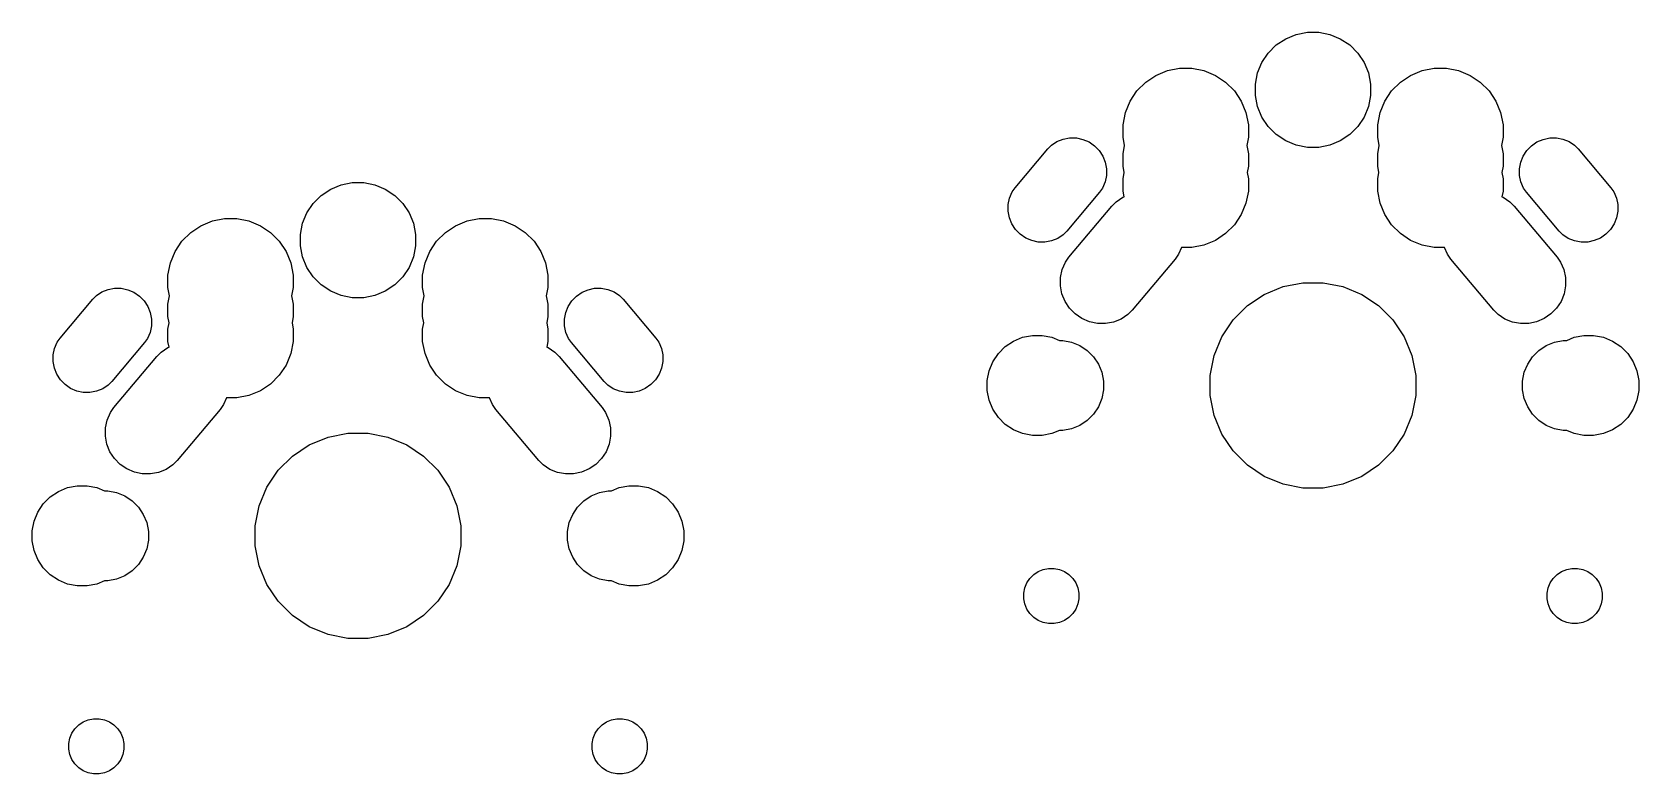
# Model space of a CAD drawing. Extents: x 38 to 192, y -155 to -33.
# Drawn here: x 79.6 to 111.65, y -70.75 to -55.95 of the extents above; entities that cross this region are included whole.
import ezdxf

# ---------------------------------------------------------------- set-up
doc = ezdxf.new("R2010")
doc.units = 0
doc.layers.add('BLACK', color=7, linetype='CONTINUOUS')

msp = doc.modelspace()

# ---------------------------------------------------------------- linework, layer by layer
at = {"layer": 'BLACK', "linetype": 'CONTINUOUS'}
for p, q in [((104.417, -56.2067), (104.605, -56.0809)), ((104.605, -56.0809), (104.815, -55.9942)), ((104.815, -55.9942), (105.037, -55.95)), ((105.037, -55.95), (105.263, -55.95)), ((105.263, -55.95), (105.485, -55.9942)), ((105.485, -55.9942), (105.695, -56.0809)), ((105.695, -56.0809), (105.883, -56.2067)), ((104.131, -56.5553), (104.257, -56.3669)), ((104.257, -56.3669), (104.417, -56.2067)), ((105.883, -56.2067), (106.043, -56.3669)), ((106.043, -56.3669), (106.169, -56.5553)), ((102.018, -56.8123), (102.245, -56.718)), ((102.245, -56.718), (102.487, -56.67)), ((102.487, -56.67), (102.733, -56.67)), ((102.733, -56.67), (102.975, -56.718)), ((102.975, -56.718), (103.202, -56.8123)), ((104.044, -56.7646), (104.131, -56.5553)), ((106.169, -56.5553), (106.256, -56.7646)), ((107.098, -56.8123), (107.325, -56.718)), ((107.325, -56.718), (107.567, -56.67)), ((107.567, -56.67), (107.813, -56.67)), ((107.813, -56.67), (108.055, -56.718)), ((108.055, -56.718), (108.282, -56.8123)), ((101.639, -57.1232), (101.813, -56.9491)), ((101.813, -56.9491), (102.018, -56.8123)), ((103.202, -56.8123), (103.407, -56.9491)), ((103.407, -56.9491), (103.581, -57.1232)), ((104, -56.9867), (104.044, -56.7646)), ((104, -57.2133), (104, -56.9867)), ((106.256, -56.7646), (106.3, -56.9867)), ((106.3, -56.9867), (106.3, -57.2133)), ((106.719, -57.1232), (106.893, -56.9491)), ((106.893, -56.9491), (107.098, -56.8123)), ((108.282, -56.8123), (108.487, -56.9491)), ((108.487, -56.9491), (108.661, -57.1232)), ((101.408, -57.5554), (101.502, -57.3279)), ((101.502, -57.3279), (101.639, -57.1232)), ((103.581, -57.1232), (103.718, -57.3279)), ((103.718, -57.3279), (103.812, -57.5554)), ((104.044, -57.4354), (104, -57.2133)), ((106.3, -57.2133), (106.256, -57.4354)), ((106.488, -57.5554), (106.582, -57.3279)), ((106.582, -57.3279), (106.719, -57.1232)), ((108.661, -57.1232), (108.798, -57.3279)), ((108.798, -57.3279), (108.892, -57.5554)), ((101.36, -57.7969), (101.408, -57.5554)), ((103.812, -57.5554), (103.86, -57.7969)), ((104.131, -57.6447), (104.044, -57.4354)), ((104.257, -57.8331), (104.131, -57.6447)), ((106.169, -57.6447), (106.043, -57.8331)), ((106.256, -57.4354), (106.169, -57.6447)), ((106.44, -57.7969), (106.488, -57.5554)), ((108.892, -57.5554), (108.94, -57.7969)), ((101.36, -58.0431), (101.36, -57.7969)), ((103.86, -57.7969), (103.86, -58.0431)), ((104.417, -57.9933), (104.257, -57.8331)), ((104.605, -58.1191), (104.417, -57.9933)), ((105.883, -57.9933), (105.695, -58.1191)), ((106.043, -57.8331), (105.883, -57.9933)), ((106.44, -58.0431), (106.44, -57.7969)), ((108.94, -57.7969), (108.94, -58.0431)), ((99.2063, -59.0554), (99.8596, -58.2768)), ((99.8596, -58.2768), (99.9308, -58.2072)), ((99.9308, -58.2072), (100.042, -58.1345)), ((100.042, -58.1345), (100.166, -58.085)), ((100.166, -58.085), (100.296, -58.0604)), ((100.296, -58.0604), (100.429, -58.0619)), ((100.429, -58.0619), (100.559, -58.0893)), ((100.559, -58.0893), (100.682, -58.1415)), ((100.682, -58.1415), (100.791, -58.2165)), ((100.791, -58.2165), (100.884, -58.3116)), ((100.884, -58.3116), (100.957, -58.4229)), ((101.393, -58.21), (101.36, -58.0431)), ((101.36, -58.3769), (101.393, -58.21)), ((103.86, -58.0431), (103.827, -58.21)), ((103.827, -58.21), (103.86, -58.3769)), ((104.815, -58.2058), (104.605, -58.1191)), ((105.037, -58.25), (104.815, -58.2058)), ((105.263, -58.25), (105.037, -58.25)), ((105.485, -58.2058), (105.263, -58.25)), ((105.695, -58.1191), (105.485, -58.2058)), ((106.473, -58.21), (106.44, -58.0431)), ((106.44, -58.3769), (106.473, -58.21)), ((108.94, -58.0431), (108.907, -58.21)), ((108.907, -58.21), (108.94, -58.3769)), ((109.343, -58.4229), (109.416, -58.3116)), ((109.416, -58.3116), (109.509, -58.2165)), ((109.509, -58.2165), (109.618, -58.1415)), ((109.618, -58.1415), (109.741, -58.0893)), ((109.741, -58.0893), (109.871, -58.0619)), ((109.871, -58.0619), (110.004, -58.0604)), ((110.004, -58.0604), (110.134, -58.085)), ((110.134, -58.085), (110.258, -58.1345)), ((110.258, -58.1345), (110.369, -58.2072)), ((110.369, -58.2072), (110.44, -58.2768)), ((110.44, -58.2768), (111.094, -59.0554)), ((100.957, -58.4229), (101.006, -58.5463)), ((101.006, -58.5463), (101.031, -58.677)), ((101.36, -58.6231), (101.36, -58.3769)), ((101.385, -58.75), (101.36, -58.6231)), ((103.86, -58.6231), (103.835, -58.75)), ((103.86, -58.3769), (103.86, -58.6231)), ((106.44, -58.6231), (106.44, -58.3769)), ((106.465, -58.75), (106.44, -58.6231)), ((108.94, -58.6231), (108.915, -58.75)), ((108.94, -58.3769), (108.94, -58.6231)), ((109.269, -58.677), (109.294, -58.5463)), ((109.294, -58.5463), (109.343, -58.4229)), ((85.7646, -58.9942), (85.9867, -58.95)), ((85.9867, -58.95), (86.2133, -58.95)), ((86.2133, -58.95), (86.4354, -58.9942)), ((101.002, -58.9401), (100.95, -59.0624)), ((101.03, -58.81), (101.002, -58.9401)), ((101.031, -58.677), (101.03, -58.81)), ((101.36, -58.8769), (101.385, -58.75)), ((101.36, -59.1231), (101.36, -58.8769)), ((103.835, -58.75), (103.86, -58.8769)), ((103.86, -58.8769), (103.86, -59.1231)), ((106.44, -58.8769), (106.465, -58.75)), ((106.44, -59.1231), (106.44, -58.8769)), ((108.915, -58.75), (108.94, -58.8769)), ((108.94, -58.8769), (108.94, -59.1231)), ((109.27, -58.81), (109.269, -58.677)), ((109.298, -58.9401), (109.27, -58.81)), ((109.35, -59.0624), (109.298, -58.9401)), ((85.2067, -59.3669), (85.3669, -59.2067)), ((85.3669, -59.2067), (85.5553, -59.0809)), ((85.5553, -59.0809), (85.7646, -58.9942)), ((86.4354, -58.9942), (86.6447, -59.0809)), ((86.6447, -59.0809), (86.8331, -59.2067)), ((86.8331, -59.2067), (86.9933, -59.3669)), ((99.0704, -59.39), (99.0978, -59.2599)), ((99.0978, -59.2599), (99.15, -59.1376)), ((99.15, -59.1376), (99.2063, -59.0554)), ((100.894, -59.1446), (100.24, -59.9232)), ((100.95, -59.0624), (100.894, -59.1446)), ((101.223, -59.3347), (101.359, -59.2459)), ((101.359, -59.2459), (101.383, -59.2364)), ((101.383, -59.2364), (101.36, -59.1231)), ((103.86, -59.1231), (103.812, -59.3646)), ((106.488, -59.3646), (106.44, -59.1231)), ((108.94, -59.1231), (108.917, -59.2364)), ((108.917, -59.2364), (108.941, -59.2459)), ((108.941, -59.2459), (109.077, -59.3347)), ((109.406, -59.1446), (109.35, -59.0624)), ((110.06, -59.9232), (109.406, -59.1446)), ((111.094, -59.0554), (111.15, -59.1376)), ((111.15, -59.1376), (111.202, -59.2599)), ((111.202, -59.2599), (111.23, -59.39)), ((84.9942, -59.7646), (85.0809, -59.5553)), ((85.0809, -59.5553), (85.2067, -59.3669)), ((86.9933, -59.3669), (87.1191, -59.5553)), ((87.1191, -59.5553), (87.2058, -59.7646)), ((99.069, -59.523), (99.0704, -59.39)), ((99.0935, -59.6537), (99.069, -59.523)), ((100.28, -60.4395), (101.136, -59.4199)), ((101.136, -59.4199), (101.223, -59.3347)), ((103.718, -59.5921), (103.581, -59.7968)), ((103.812, -59.3646), (103.718, -59.5921)), ((106.582, -59.5921), (106.488, -59.3646)), ((106.719, -59.7968), (106.582, -59.5921)), ((109.077, -59.3347), (109.164, -59.4199)), ((109.164, -59.4199), (110.02, -60.4395)), ((111.231, -59.523), (111.206, -59.6537)), ((111.23, -59.39), (111.231, -59.523)), ((82.7632, -59.9491), (82.9679, -59.8123)), ((82.9679, -59.8123), (83.1954, -59.718)), ((83.1954, -59.718), (83.4369, -59.67)), ((83.4369, -59.67), (83.6831, -59.67)), ((83.6831, -59.67), (83.9246, -59.718)), ((83.9246, -59.718), (84.1521, -59.8123)), ((84.1521, -59.8123), (84.3568, -59.9491)), ((84.95, -59.9867), (84.9942, -59.7646)), ((87.2058, -59.7646), (87.25, -59.9867)), ((87.8432, -59.9491), (88.0479, -59.8123)), ((88.0479, -59.8123), (88.2754, -59.718)), ((88.2754, -59.718), (88.5169, -59.67)), ((88.5169, -59.67), (88.7631, -59.67)), ((88.7631, -59.67), (89.0046, -59.718)), ((89.0046, -59.718), (89.2321, -59.8123)), ((89.2321, -59.8123), (89.4368, -59.9491)), ((99.143, -59.7771), (99.0935, -59.6537)), ((99.2157, -59.8884), (99.143, -59.7771)), ((99.3087, -59.9835), (99.2157, -59.8884)), ((100.24, -59.9232), (100.169, -59.9928)), ((103.581, -59.7968), (103.407, -59.9709)), ((106.893, -59.9709), (106.719, -59.7968)), ((110.131, -59.9928), (110.06, -59.9232)), ((111.084, -59.8884), (110.991, -59.9835)), ((111.157, -59.7771), (111.084, -59.8884)), ((111.206, -59.6537), (111.157, -59.7771)), ((82.4523, -60.3279), (82.5891, -60.1232)), ((82.5891, -60.1232), (82.7632, -59.9491)), ((84.3568, -59.9491), (84.5309, -60.1232)), ((84.5309, -60.1232), (84.6677, -60.3279)), ((84.95, -60.2133), (84.95, -59.9867)), ((84.9942, -60.4354), (84.95, -60.2133)), ((87.25, -60.2133), (87.2058, -60.4354)), ((87.25, -59.9867), (87.25, -60.2133)), ((87.5323, -60.3279), (87.6691, -60.1232)), ((87.6691, -60.1232), (87.8432, -59.9491)), ((89.4368, -59.9491), (89.6109, -60.1232)), ((89.6109, -60.1232), (89.7477, -60.3279)), ((99.4184, -60.0585), (99.3087, -59.9835)), ((99.5407, -60.1107), (99.4184, -60.0585)), ((99.6708, -60.1381), (99.5407, -60.1107)), ((99.8038, -60.1396), (99.6708, -60.1381)), ((99.9345, -60.115), (99.8038, -60.1396)), ((100.058, -60.0655), (99.9345, -60.115)), ((100.169, -59.9928), (100.058, -60.0655)), ((102.524, -60.25), (102.469, -60.38)), ((102.733, -60.25), (102.524, -60.25)), ((102.975, -60.202), (102.733, -60.25)), ((103.202, -60.1077), (102.975, -60.202)), ((103.407, -59.9709), (103.202, -60.1077)), ((107.098, -60.1077), (106.893, -59.9709)), ((107.325, -60.202), (107.098, -60.1077)), ((107.567, -60.25), (107.325, -60.202)), ((107.776, -60.25), (107.567, -60.25)), ((107.831, -60.38), (107.776, -60.25)), ((110.242, -60.0655), (110.131, -59.9928)), ((110.366, -60.115), (110.242, -60.0655)), ((110.496, -60.1396), (110.366, -60.115)), ((110.629, -60.1381), (110.496, -60.1396)), ((110.759, -60.1107), (110.629, -60.1381)), ((110.882, -60.0585), (110.759, -60.1107)), ((110.991, -59.9835), (110.882, -60.0585)), ((82.31, -60.7969), (82.358, -60.5554)), ((82.358, -60.5554), (82.4523, -60.3279)), ((84.6677, -60.3279), (84.762, -60.5554)), ((84.762, -60.5554), (84.81, -60.7969)), ((85.0809, -60.6447), (84.9942, -60.4354)), ((87.2058, -60.4354), (87.1191, -60.6447)), ((87.39, -60.7969), (87.438, -60.5554)), ((87.438, -60.5554), (87.5323, -60.3279)), ((89.7477, -60.3279), (89.842, -60.5554)), ((89.842, -60.5554), (89.89, -60.7969)), ((100.148, -60.6895), (100.211, -60.54)), ((100.211, -60.54), (100.28, -60.4395)), ((102.4, -60.4805), (101.544, -61.5001)), ((102.469, -60.38), (102.4, -60.4805)), ((107.9, -60.4805), (107.831, -60.38)), ((108.756, -61.5001), (107.9, -60.4805)), ((110.02, -60.4395), (110.089, -60.54)), ((110.089, -60.54), (110.152, -60.6895)), ((82.31, -61.0431), (82.31, -60.7969)), ((84.81, -60.7969), (84.81, -61.0431)), ((85.2067, -60.8331), (85.0809, -60.6447)), ((85.3669, -60.9933), (85.2067, -60.8331)), ((86.9933, -60.8331), (86.8331, -60.9933)), ((87.1191, -60.6447), (86.9933, -60.8331)), ((87.39, -61.0431), (87.39, -60.7969)), ((89.89, -60.7969), (89.89, -61.0431)), ((100.112, -61.011), (100.114, -60.8485)), ((100.114, -60.8485), (100.148, -60.6895)), ((110.152, -60.6895), (110.186, -60.8485)), ((110.186, -60.8485), (110.188, -61.011)), ((80.8096, -61.2768), (80.8808, -61.2072)), ((80.8808, -61.2072), (80.9921, -61.1345)), ((80.9921, -61.1345), (81.1155, -61.085)), ((81.1155, -61.085), (81.2462, -61.0604)), ((81.2462, -61.0604), (81.3792, -61.0619)), ((81.3792, -61.0619), (81.5093, -61.0893)), ((81.5093, -61.0893), (81.6316, -61.1415)), ((81.6316, -61.1415), (81.7413, -61.2165)), ((82.3432, -61.21), (82.31, -61.0431)), ((82.31, -61.3769), (82.3432, -61.21)), ((84.81, -61.0431), (84.7768, -61.21)), ((84.7768, -61.21), (84.81, -61.3769)), ((85.5553, -61.1191), (85.3669, -60.9933)), ((85.7646, -61.2058), (85.5553, -61.1191)), ((85.9867, -61.25), (85.7646, -61.2058)), ((86.4354, -61.2058), (86.2133, -61.25)), ((86.6447, -61.1191), (86.4354, -61.2058)), ((86.8331, -60.9933), (86.6447, -61.1191)), ((87.4232, -61.21), (87.39, -61.0431)), ((87.39, -61.3769), (87.4232, -61.21)), ((89.89, -61.0431), (89.8568, -61.21)), ((89.8568, -61.21), (89.89, -61.3769)), ((90.4587, -61.2165), (90.5684, -61.1415)), ((90.5684, -61.1415), (90.6907, -61.0893)), ((90.6907, -61.0893), (90.8208, -61.0619)), ((90.8208, -61.0619), (90.9538, -61.0604)), ((90.9538, -61.0604), (91.0845, -61.085)), ((91.0845, -61.085), (91.2079, -61.1345)), ((91.2079, -61.1345), (91.3192, -61.2072)), ((91.3192, -61.2072), (91.3904, -61.2768)), ((100.142, -61.1708), (100.112, -61.011)), ((100.203, -61.3216), (100.142, -61.1708)), ((103.843, -61.4077), (104.179, -61.1833)), ((104.179, -61.1833), (104.552, -61.0288)), ((104.552, -61.0288), (104.948, -60.95)), ((104.948, -60.95), (105.352, -60.95)), ((105.352, -60.95), (105.748, -61.0288)), ((105.748, -61.0288), (106.121, -61.1833)), ((106.121, -61.1833), (106.457, -61.4077)), ((110.158, -61.1708), (110.097, -61.3216)), ((110.188, -61.011), (110.158, -61.1708)), ((80.1563, -62.0554), (80.8096, -61.2768)), ((81.7413, -61.2165), (81.8343, -61.3116)), ((81.8343, -61.3116), (81.907, -61.4229)), ((81.907, -61.4229), (81.9565, -61.5463)), ((82.31, -61.6231), (82.31, -61.3769)), ((84.81, -61.3769), (84.81, -61.6231)), ((86.2133, -61.25), (85.9867, -61.25)), ((87.39, -61.6231), (87.39, -61.3769)), ((89.89, -61.3769), (89.89, -61.6231)), ((90.2435, -61.5463), (90.293, -61.4229)), ((90.293, -61.4229), (90.3657, -61.3116)), ((90.3657, -61.3116), (90.4587, -61.2165)), ((91.3904, -61.2768), (92.0437, -62.0554)), ((100.292, -61.4577), (100.203, -61.3216)), ((100.405, -61.5738), (100.292, -61.4577)), ((101.544, -61.5001), (101.457, -61.5853)), ((103.558, -61.6932), (103.843, -61.4077)), ((106.457, -61.4077), (106.742, -61.6932)), ((108.843, -61.5853), (108.756, -61.5001)), ((110.008, -61.4577), (109.895, -61.5738)), ((110.097, -61.3216), (110.008, -61.4577)), ((81.9796, -61.81), (81.9522, -61.9401)), ((81.9565, -61.5463), (81.981, -61.677)), ((81.981, -61.677), (81.9796, -61.81)), ((82.3352, -61.75), (82.31, -61.6231)), ((82.31, -61.8769), (82.3352, -61.75)), ((84.81, -61.6231), (84.7848, -61.75)), ((84.7848, -61.75), (84.81, -61.8769)), ((87.4152, -61.75), (87.39, -61.6231)), ((87.39, -61.8769), (87.4152, -61.75)), ((89.89, -61.6231), (89.8648, -61.75)), ((89.8648, -61.75), (89.89, -61.8769)), ((90.219, -61.677), (90.2435, -61.5463)), ((90.2204, -61.81), (90.219, -61.677)), ((90.2478, -61.9401), (90.2204, -61.81)), ((100.54, -61.6656), (100.405, -61.5738)), ((100.689, -61.7294), (100.54, -61.6656)), ((100.848, -61.7628), (100.689, -61.7294)), ((101.011, -61.7646), (100.848, -61.7628)), ((101.17, -61.7346), (101.011, -61.7646)), ((101.321, -61.6741), (101.17, -61.7346)), ((101.457, -61.5853), (101.321, -61.6741)), ((103.333, -62.029), (103.558, -61.6932)), ((106.742, -61.6932), (106.967, -62.029)), ((108.979, -61.6741), (108.843, -61.5853)), ((109.13, -61.7346), (108.979, -61.6741)), ((109.289, -61.7646), (109.13, -61.7346)), ((109.452, -61.7628), (109.289, -61.7646)), ((109.611, -61.7294), (109.452, -61.7628)), ((109.76, -61.6656), (109.611, -61.7294)), ((109.895, -61.5738), (109.76, -61.6656)), ((80.0478, -62.2599), (80.1, -62.1376)), ((80.1, -62.1376), (80.1563, -62.0554)), ((81.8437, -62.1446), (81.1904, -62.9232)), ((81.9, -62.0624), (81.8437, -62.1446)), ((81.9522, -61.9401), (81.9, -62.0624)), ((82.31, -62.1231), (82.31, -61.8769)), ((82.3325, -62.2364), (82.31, -62.1231)), ((84.81, -62.1231), (84.762, -62.3646)), ((84.81, -61.8769), (84.81, -62.1231)), ((87.39, -62.1231), (87.39, -61.8769)), ((87.438, -62.3646), (87.39, -62.1231)), ((89.89, -62.1231), (89.8675, -62.2364)), ((89.89, -61.8769), (89.89, -62.1231)), ((90.3, -62.0624), (90.2478, -61.9401)), ((90.3563, -62.1446), (90.3, -62.0624)), ((91.0096, -62.9232), (90.3563, -62.1446)), ((92.0437, -62.0554), (92.1, -62.1376)), ((92.1, -62.1376), (92.1522, -62.2599)), ((99.0125, -62.2232), (99.1763, -62.1138)), ((99.1763, -62.1138), (99.3583, -62.0384)), ((99.3583, -62.0384), (99.5515, -62)), ((99.5515, -62), (99.7485, -62)), ((99.7485, -62), (99.9417, -62.0384)), ((99.9417, -62.0384), (100.09, -62.1)), ((100.09, -62.1), (100.159, -62.1)), ((100.159, -62.1), (100.333, -62.1346)), ((100.333, -62.1346), (100.496, -62.2024)), ((103.179, -62.402), (103.333, -62.029)), ((106.967, -62.029), (107.121, -62.402)), ((109.804, -62.2024), (109.967, -62.1346)), ((109.967, -62.1346), (110.141, -62.1)), ((110.141, -62.1), (110.21, -62.1)), ((110.21, -62.1), (110.358, -62.0384)), ((110.358, -62.0384), (110.552, -62)), ((110.552, -62), (110.748, -62)), ((110.748, -62), (110.942, -62.0384)), ((110.942, -62.0384), (111.124, -62.1138)), ((111.124, -62.1138), (111.287, -62.2232)), ((80.019, -62.523), (80.0204, -62.39)), ((80.0204, -62.39), (80.0478, -62.2599)), ((81.2302, -63.4395), (82.0858, -62.4199)), ((82.0858, -62.4199), (82.1729, -62.3347)), ((82.1729, -62.3347), (82.309, -62.2459)), ((82.309, -62.2459), (82.3325, -62.2364)), ((84.762, -62.3646), (84.6677, -62.5921)), ((87.5323, -62.5921), (87.438, -62.3646)), ((89.8675, -62.2364), (89.891, -62.2459)), ((89.891, -62.2459), (90.0271, -62.3347)), ((90.0271, -62.3347), (90.1142, -62.4199)), ((90.1142, -62.4199), (90.9698, -63.4395)), ((92.1522, -62.2599), (92.1796, -62.39)), ((92.1796, -62.39), (92.181, -62.523)), ((98.7638, -62.5263), (98.8732, -62.3625)), ((98.8732, -62.3625), (99.0125, -62.2232)), ((100.496, -62.2024), (100.644, -62.3009)), ((100.644, -62.3009), (100.769, -62.4263)), ((100.769, -62.4263), (100.868, -62.5737)), ((103.1, -62.7981), (103.179, -62.402)), ((107.121, -62.402), (107.2, -62.7981)), ((109.432, -62.5737), (109.531, -62.4263)), ((109.531, -62.4263), (109.656, -62.3009)), ((109.656, -62.3009), (109.804, -62.2024)), ((111.287, -62.2232), (111.427, -62.3625)), ((111.427, -62.3625), (111.536, -62.5263)), ((80.0435, -62.6537), (80.019, -62.523)), ((80.093, -62.7771), (80.0435, -62.6537)), ((80.1657, -62.8884), (80.093, -62.7771)), ((84.5309, -62.7968), (84.3568, -62.9709)), ((84.6677, -62.5921), (84.5309, -62.7968)), ((87.6691, -62.7968), (87.5323, -62.5921)), ((87.8432, -62.9709), (87.6691, -62.7968)), ((92.107, -62.7771), (92.0343, -62.8884)), ((92.1565, -62.6537), (92.107, -62.7771)), ((92.181, -62.523), (92.1565, -62.6537)), ((98.65, -62.9015), (98.6884, -62.7083)), ((98.6884, -62.7083), (98.7638, -62.5263)), ((100.868, -62.5737), (100.935, -62.7375)), ((100.935, -62.7375), (100.97, -62.9114)), ((103.1, -63.2019), (103.1, -62.7981)), ((107.2, -62.7981), (107.2, -63.2019)), ((109.33, -62.9114), (109.365, -62.7375)), ((109.365, -62.7375), (109.432, -62.5737)), ((111.536, -62.5263), (111.612, -62.7083)), ((111.612, -62.7083), (111.65, -62.9015)), ((80.2587, -62.9835), (80.1657, -62.8884)), ((80.3684, -63.0585), (80.2587, -62.9835)), ((80.4907, -63.1107), (80.3684, -63.0585)), ((80.6208, -63.1381), (80.4907, -63.1107)), ((80.7538, -63.1396), (80.6208, -63.1381)), ((80.8845, -63.115), (80.7538, -63.1396)), ((81.0079, -63.0655), (80.8845, -63.115)), ((81.1192, -62.9928), (81.0079, -63.0655)), ((81.1904, -62.9232), (81.1192, -62.9928)), ((84.1521, -63.1077), (83.9246, -63.202)), ((84.3568, -62.9709), (84.1521, -63.1077)), ((88.0479, -63.1077), (87.8432, -62.9709)), ((88.2754, -63.202), (88.0479, -63.1077)), ((91.0808, -62.9928), (91.0096, -62.9232)), ((91.1921, -63.0655), (91.0808, -62.9928)), ((91.3155, -63.115), (91.1921, -63.0655)), ((91.4462, -63.1396), (91.3155, -63.115)), ((91.5792, -63.1381), (91.4462, -63.1396)), ((91.7093, -63.1107), (91.5792, -63.1381)), ((91.8316, -63.0585), (91.7093, -63.1107)), ((91.9413, -62.9835), (91.8316, -63.0585)), ((92.0343, -62.8884), (91.9413, -62.9835)), ((98.65, -63.0985), (98.65, -62.9015)), ((98.6884, -63.2917), (98.65, -63.0985)), ((100.97, -63.0886), (100.935, -63.2625)), ((100.97, -62.9114), (100.97, -63.0886)), ((109.33, -63.0886), (109.33, -62.9114)), ((109.365, -63.2625), (109.33, -63.0886)), ((111.65, -63.0985), (111.612, -63.2917)), ((111.65, -62.9015), (111.65, -63.0985)), ((81.1615, -63.54), (81.2302, -63.4395)), ((83.4185, -63.38), (83.3498, -63.4805)), ((83.474, -63.25), (83.4185, -63.38)), ((83.6831, -63.25), (83.474, -63.25)), ((83.9246, -63.202), (83.6831, -63.25)), ((88.5169, -63.25), (88.2754, -63.202)), ((88.726, -63.25), (88.5169, -63.25)), ((88.7815, -63.38), (88.726, -63.25)), ((88.8502, -63.4805), (88.7815, -63.38)), ((90.9698, -63.4395), (91.0385, -63.54)), ((98.7638, -63.4737), (98.6884, -63.2917)), ((100.868, -63.4263), (100.769, -63.5737)), ((100.935, -63.2625), (100.868, -63.4263)), ((103.179, -63.598), (103.1, -63.2019)), ((107.2, -63.2019), (107.121, -63.598)), ((109.432, -63.4263), (109.365, -63.2625)), ((109.531, -63.5737), (109.432, -63.4263)), ((111.612, -63.2917), (111.536, -63.4737)), ((81.0642, -63.8485), (81.0976, -63.6895)), ((81.0976, -63.6895), (81.1615, -63.54)), ((83.3498, -63.4805), (82.4942, -64.5001)), ((89.7058, -64.5001), (88.8502, -63.4805)), ((91.0385, -63.54), (91.1024, -63.6895)), ((91.1024, -63.6895), (91.1358, -63.8485)), ((98.8732, -63.6375), (98.7638, -63.4737)), ((99.0125, -63.7768), (98.8732, -63.6375)), ((99.1763, -63.8862), (99.0125, -63.7768)), ((100.644, -63.6991), (100.496, -63.7976)), ((100.769, -63.5737), (100.644, -63.6991)), ((103.333, -63.971), (103.179, -63.598)), ((107.121, -63.598), (106.967, -63.971)), ((109.656, -63.6991), (109.531, -63.5737)), ((109.804, -63.7976), (109.656, -63.6991)), ((111.287, -63.7768), (111.124, -63.8862)), ((111.427, -63.6375), (111.287, -63.7768)), ((111.536, -63.4737), (111.427, -63.6375)), ((81.0624, -64.011), (81.0642, -63.8485)), ((81.0924, -64.1708), (81.0624, -64.011)), ((85.129, -64.1833), (85.502, -64.0288)), ((85.502, -64.0288), (85.8981, -63.95)), ((85.8981, -63.95), (86.3019, -63.95)), ((86.3019, -63.95), (86.698, -64.0288)), ((86.698, -64.0288), (87.071, -64.1833)), ((91.1376, -64.011), (91.1076, -64.1708)), ((91.1358, -63.8485), (91.1376, -64.011)), ((99.3583, -63.9616), (99.1763, -63.8862)), ((99.5515, -64), (99.3583, -63.9616)), ((99.7485, -64), (99.5515, -64)), ((99.9417, -63.9616), (99.7485, -64)), ((100.09, -63.9), (99.9417, -63.9616)), ((100.159, -63.9), (100.09, -63.9)), ((100.333, -63.8654), (100.159, -63.9)), ((100.496, -63.7976), (100.333, -63.8654)), ((103.558, -64.3068), (103.333, -63.971)), ((106.967, -63.971), (106.742, -64.3068)), ((109.967, -63.8654), (109.804, -63.7976)), ((110.141, -63.9), (109.967, -63.8654)), ((110.21, -63.9), (110.141, -63.9)), ((110.358, -63.9616), (110.21, -63.9)), ((110.552, -64), (110.358, -63.9616)), ((110.748, -64), (110.552, -64)), ((110.942, -63.9616), (110.748, -64)), ((111.124, -63.8862), (110.942, -63.9616)), ((81.1529, -64.3216), (81.0924, -64.1708)), ((81.2417, -64.4577), (81.1529, -64.3216)), ((84.5077, -64.6932), (84.7932, -64.4077)), ((84.7932, -64.4077), (85.129, -64.1833)), ((87.071, -64.1833), (87.4068, -64.4077)), ((87.4068, -64.4077), (87.6923, -64.6932)), ((91.0471, -64.3216), (90.9583, -64.4577)), ((91.1076, -64.1708), (91.0471, -64.3216)), ((103.843, -64.5923), (103.558, -64.3068)), ((106.742, -64.3068), (106.457, -64.5923)), ((81.3554, -64.5738), (81.2417, -64.4577)), ((81.4895, -64.6656), (81.3554, -64.5738)), ((81.639, -64.7294), (81.4895, -64.6656)), ((81.798, -64.7628), (81.639, -64.7294)), ((82.1202, -64.7347), (81.9605, -64.7646)), ((82.271, -64.6741), (82.1202, -64.7347)), ((82.4071, -64.5853), (82.271, -64.6741)), ((82.4942, -64.5001), (82.4071, -64.5853)), ((84.2833, -65.029), (84.5077, -64.6932)), ((87.6923, -64.6932), (87.9167, -65.029)), ((89.7929, -64.5853), (89.7058, -64.5001)), ((89.929, -64.6741), (89.7929, -64.5853)), ((90.0798, -64.7347), (89.929, -64.6741)), ((90.2395, -64.7646), (90.0798, -64.7347)), ((90.561, -64.7294), (90.402, -64.7628)), ((90.7105, -64.6656), (90.561, -64.7294)), ((90.8446, -64.5738), (90.7105, -64.6656)), ((90.9583, -64.4577), (90.8446, -64.5738)), ((104.179, -64.8167), (103.843, -64.5923)), ((106.457, -64.5923), (106.121, -64.8167)), ((80.1263, -65.1138), (80.3083, -65.0384)), ((80.3083, -65.0384), (80.5015, -65)), ((80.5015, -65), (80.6985, -65)), ((80.6985, -65), (80.8917, -65.0384)), ((80.8917, -65.0384), (81.0403, -65.1)), ((81.9605, -64.7646), (81.798, -64.7628)), ((84.1288, -65.402), (84.2833, -65.029)), ((87.9167, -65.029), (88.0712, -65.402)), ((90.402, -64.7628), (90.2395, -64.7646)), ((91.1597, -65.1), (91.3083, -65.0384)), ((91.3083, -65.0384), (91.5015, -65)), ((91.5015, -65), (91.6985, -65)), ((91.6985, -65), (91.8917, -65.0384)), ((91.8917, -65.0384), (92.0737, -65.1138)), ((104.552, -64.9712), (104.179, -64.8167)), ((104.948, -65.05), (104.552, -64.9712)), ((105.352, -65.05), (104.948, -65.05)), ((105.748, -64.9712), (105.352, -65.05)), ((106.121, -64.8167), (105.748, -64.9712)), ((79.7138, -65.5263), (79.8232, -65.3625)), ((79.8232, -65.3625), (79.9625, -65.2232)), ((79.9625, -65.2232), (80.1263, -65.1138)), ((81.0403, -65.1), (81.1086, -65.1)), ((81.1086, -65.1), (81.2825, -65.1346)), ((81.2825, -65.1346), (81.4463, -65.2024)), ((81.4463, -65.2024), (81.5937, -65.3009)), ((81.5937, -65.3009), (81.7191, -65.4263)), ((90.4809, -65.4263), (90.6063, -65.3009)), ((90.6063, -65.3009), (90.7537, -65.2024)), ((90.7537, -65.2024), (90.9175, -65.1346)), ((90.9175, -65.1346), (91.0914, -65.1)), ((91.0914, -65.1), (91.1597, -65.1)), ((92.0737, -65.1138), (92.2375, -65.2232)), ((92.2375, -65.2232), (92.3768, -65.3625)), ((92.3768, -65.3625), (92.4862, -65.5263)), ((79.6384, -65.7083), (79.7138, -65.5263)), ((81.7191, -65.4263), (81.8176, -65.5737)), ((81.8176, -65.5737), (81.8854, -65.7375)), ((84.05, -65.7981), (84.1288, -65.402)), ((88.0712, -65.402), (88.15, -65.7981)), ((90.3146, -65.7375), (90.3824, -65.5737)), ((90.3824, -65.5737), (90.4809, -65.4263)), ((92.4862, -65.5263), (92.5616, -65.7083)), ((79.6, -65.9015), (79.6384, -65.7083)), ((79.6, -66.0985), (79.6, -65.9015)), ((81.8854, -65.7375), (81.92, -65.9114)), ((81.92, -65.9114), (81.92, -66.0886)), ((84.05, -66.2019), (84.05, -65.7981)), ((88.15, -65.7981), (88.15, -66.2019)), ((90.28, -65.9114), (90.3146, -65.7375)), ((90.28, -66.0886), (90.28, -65.9114)), ((92.5616, -65.7083), (92.6, -65.9015)), ((92.6, -65.9015), (92.6, -66.0985)), ((79.6384, -66.2917), (79.6, -66.0985)), ((79.7138, -66.4737), (79.6384, -66.2917)), ((81.8854, -66.2625), (81.8176, -66.4263)), ((81.92, -66.0886), (81.8854, -66.2625)), ((84.1288, -66.598), (84.05, -66.2019)), ((88.15, -66.2019), (88.0712, -66.598)), ((90.3146, -66.2625), (90.28, -66.0886)), ((90.3824, -66.4263), (90.3146, -66.2625)), ((92.5616, -66.2917), (92.4862, -66.4737)), ((92.6, -66.0985), (92.5616, -66.2917)), ((79.8232, -66.6375), (79.7138, -66.4737)), ((79.9625, -66.7768), (79.8232, -66.6375)), ((81.7191, -66.5737), (81.5937, -66.6991)), ((81.8176, -66.4263), (81.7191, -66.5737)), ((84.2833, -66.971), (84.1288, -66.598)), ((88.0712, -66.598), (87.9167, -66.971)), ((90.4809, -66.5737), (90.3824, -66.4263)), ((90.6063, -66.6991), (90.4809, -66.5737)), ((92.3768, -66.6375), (92.2375, -66.7768)), ((92.4862, -66.4737), (92.3768, -66.6375)), ((99.7696, -66.6711), (99.8758, -66.65)), ((99.8758, -66.65), (99.9842, -66.65)), ((99.9842, -66.65), (100.09, -66.6711)), ((110.21, -66.6711), (110.316, -66.65)), ((110.316, -66.65), (110.424, -66.65)), ((110.424, -66.65), (110.53, -66.6711)), ((80.1263, -66.8862), (79.9625, -66.7768)), ((80.3083, -66.9616), (80.1263, -66.8862)), ((80.5015, -67), (80.3083, -66.9616)), ((80.8917, -66.9616), (80.6985, -67)), ((81.0403, -66.9), (80.8917, -66.9616)), ((81.1086, -66.9), (81.0403, -66.9)), ((81.2825, -66.8654), (81.1086, -66.9)), ((81.4463, -66.7976), (81.2825, -66.8654)), ((81.5937, -66.6991), (81.4463, -66.7976)), ((84.5077, -67.3068), (84.2833, -66.971)), ((87.9167, -66.971), (87.6923, -67.3068)), ((90.7537, -66.7976), (90.6063, -66.6991)), ((90.9175, -66.8654), (90.7537, -66.7976)), ((91.0914, -66.9), (90.9175, -66.8654)), ((91.1597, -66.9), (91.0914, -66.9)), ((91.3083, -66.9616), (91.1597, -66.9)), ((91.5015, -67), (91.3083, -66.9616)), ((91.8917, -66.9616), (91.6985, -67)), ((92.0737, -66.8862), (91.8917, -66.9616)), ((92.2375, -66.7768), (92.0737, -66.8862)), ((99.4011, -67.0396), (99.4426, -66.9395)), ((99.4426, -66.9395), (99.5028, -66.8494)), ((99.5028, -66.8494), (99.5794, -66.7728)), ((99.5794, -66.7728), (99.6695, -66.7126)), ((99.6695, -66.7126), (99.7696, -66.6711)), ((100.09, -66.6711), (100.191, -66.7126)), ((100.191, -66.7126), (100.281, -66.7728)), ((100.281, -66.7728), (100.357, -66.8494)), ((100.357, -66.8494), (100.417, -66.9395)), ((100.417, -66.9395), (100.459, -67.0396)), ((109.841, -67.0396), (109.883, -66.9395)), ((109.883, -66.9395), (109.943, -66.8494)), ((109.943, -66.8494), (110.019, -66.7728)), ((110.019, -66.7728), (110.109, -66.7126)), ((110.109, -66.7126), (110.21, -66.6711)), ((110.53, -66.6711), (110.631, -66.7126)), ((110.631, -66.7126), (110.721, -66.7728)), ((110.721, -66.7728), (110.797, -66.8494)), ((110.797, -66.8494), (110.857, -66.9395)), ((110.857, -66.9395), (110.899, -67.0396)), ((80.6985, -67), (80.5015, -67)), ((91.6985, -67), (91.5015, -67)), ((99.38, -67.1458), (99.4011, -67.0396)), ((99.38, -67.2542), (99.38, -67.1458)), ((99.4011, -67.3604), (99.38, -67.2542)), ((100.459, -67.0396), (100.48, -67.1458)), ((100.48, -67.2542), (100.459, -67.3604)), ((100.48, -67.1458), (100.48, -67.2542)), ((109.82, -67.1458), (109.841, -67.0396)), ((109.82, -67.2542), (109.82, -67.1458)), ((109.841, -67.3604), (109.82, -67.2542)), ((110.899, -67.0396), (110.92, -67.1458)), ((110.92, -67.2542), (110.899, -67.3604)), ((110.92, -67.1458), (110.92, -67.2542)), ((84.7932, -67.5923), (84.5077, -67.3068)), ((85.129, -67.8167), (84.7932, -67.5923)), ((87.4068, -67.5923), (87.071, -67.8167)), ((87.6923, -67.3068), (87.4068, -67.5923)), ((99.4426, -67.4605), (99.4011, -67.3604)), ((99.5028, -67.5506), (99.4426, -67.4605)), ((99.5794, -67.6272), (99.5028, -67.5506)), ((100.357, -67.5506), (100.281, -67.6272)), ((100.417, -67.4605), (100.357, -67.5506)), ((100.459, -67.3604), (100.417, -67.4605)), ((109.883, -67.4605), (109.841, -67.3604)), ((109.943, -67.5506), (109.883, -67.4605)), ((110.019, -67.6272), (109.943, -67.5506)), ((110.797, -67.5506), (110.721, -67.6272)), ((110.857, -67.4605), (110.797, -67.5506)), ((110.899, -67.3604), (110.857, -67.4605)), ((85.502, -67.9712), (85.129, -67.8167)), ((87.071, -67.8167), (86.698, -67.9712)), ((99.6695, -67.6874), (99.5794, -67.6272)), ((99.7696, -67.7289), (99.6695, -67.6874)), ((99.8758, -67.75), (99.7696, -67.7289)), ((99.9842, -67.75), (99.8758, -67.75)), ((100.09, -67.7289), (99.9842, -67.75)), ((100.191, -67.6874), (100.09, -67.7289)), ((100.281, -67.6272), (100.191, -67.6874)), ((110.109, -67.6874), (110.019, -67.6272)), ((110.21, -67.7289), (110.109, -67.6874)), ((110.316, -67.75), (110.21, -67.7289)), ((110.424, -67.75), (110.316, -67.75)), ((110.53, -67.7289), (110.424, -67.75)), ((110.631, -67.6874), (110.53, -67.7289)), ((110.721, -67.6272), (110.631, -67.6874)), ((85.8981, -68.05), (85.502, -67.9712)), ((86.3019, -68.05), (85.8981, -68.05)), ((86.698, -67.9712), (86.3019, -68.05)), ((80.3926, -69.9395), (80.4528, -69.8494)), ((80.4528, -69.8494), (80.5294, -69.7728)), ((80.5294, -69.7728), (80.6195, -69.7126)), ((80.6195, -69.7126), (80.7196, -69.6711)), ((80.7196, -69.6711), (80.8258, -69.65)), ((80.8258, -69.65), (80.9342, -69.65)), ((80.9342, -69.65), (81.0404, -69.6711)), ((81.0404, -69.6711), (81.1405, -69.7126)), ((81.1405, -69.7126), (81.2306, -69.7728)), ((81.2306, -69.7728), (81.3072, -69.8494)), ((81.3072, -69.8494), (81.3674, -69.9395)), ((90.8326, -69.9395), (90.8928, -69.8494)), ((90.8928, -69.8494), (90.9694, -69.7728)), ((90.9694, -69.7728), (91.0595, -69.7126)), ((91.0595, -69.7126), (91.1596, -69.6711)), ((91.1596, -69.6711), (91.2658, -69.65)), ((91.2658, -69.65), (91.3742, -69.65)), ((91.3742, -69.65), (91.4804, -69.6711)), ((91.4804, -69.6711), (91.5805, -69.7126)), ((91.5805, -69.7126), (91.6706, -69.7728)), ((91.6706, -69.7728), (91.7472, -69.8494)), ((91.7472, -69.8494), (91.8074, -69.9395)), ((80.33, -70.1458), (80.3511, -70.0396)), ((80.33, -70.2542), (80.33, -70.1458)), ((80.3511, -70.0396), (80.3926, -69.9395)), ((81.3674, -69.9395), (81.4089, -70.0396)), ((81.4089, -70.0396), (81.43, -70.1458)), ((81.43, -70.1458), (81.43, -70.2542)), ((90.77, -70.1458), (90.7911, -70.0396)), ((90.77, -70.2542), (90.77, -70.1458)), ((90.7911, -70.0396), (90.8326, -69.9395)), ((91.8074, -69.9395), (91.8489, -70.0396)), ((91.8489, -70.0396), (91.87, -70.1458)), ((91.87, -70.1458), (91.87, -70.2542)), ((80.3511, -70.3604), (80.33, -70.2542)), ((80.3926, -70.4605), (80.3511, -70.3604)), ((80.4528, -70.5506), (80.3926, -70.4605)), ((81.3674, -70.4605), (81.3072, -70.5506)), ((81.4089, -70.3604), (81.3674, -70.4605)), ((81.43, -70.2542), (81.4089, -70.3604)), ((90.7911, -70.3604), (90.77, -70.2542)), ((90.8326, -70.4605), (90.7911, -70.3604)), ((90.8928, -70.5506), (90.8326, -70.4605)), ((91.8074, -70.4605), (91.7472, -70.5506)), ((91.8489, -70.3604), (91.8074, -70.4605)), ((91.87, -70.2542), (91.8489, -70.3604)), ((80.5294, -70.6272), (80.4528, -70.5506)), ((80.6195, -70.6874), (80.5294, -70.6272)), ((80.7196, -70.7289), (80.6195, -70.6874)), ((80.8258, -70.75), (80.7196, -70.7289)), ((80.9342, -70.75), (80.8258, -70.75)), ((81.0404, -70.7289), (80.9342, -70.75)), ((81.1405, -70.6874), (81.0404, -70.7289)), ((81.2306, -70.6272), (81.1405, -70.6874)), ((81.3072, -70.5506), (81.2306, -70.6272)), ((90.9694, -70.6272), (90.8928, -70.5506)), ((91.0595, -70.6874), (90.9694, -70.6272)), ((91.1596, -70.7289), (91.0595, -70.6874)), ((91.2658, -70.75), (91.1596, -70.7289)), ((91.3742, -70.75), (91.2658, -70.75)), ((91.4804, -70.7289), (91.3742, -70.75)), ((91.5805, -70.6874), (91.4804, -70.7289)), ((91.6706, -70.6272), (91.5805, -70.6874)), ((91.7472, -70.5506), (91.6706, -70.6272))]:
    msp.add_line(p, q, dxfattribs=at)

doc.saveas('drawing.dxf')
